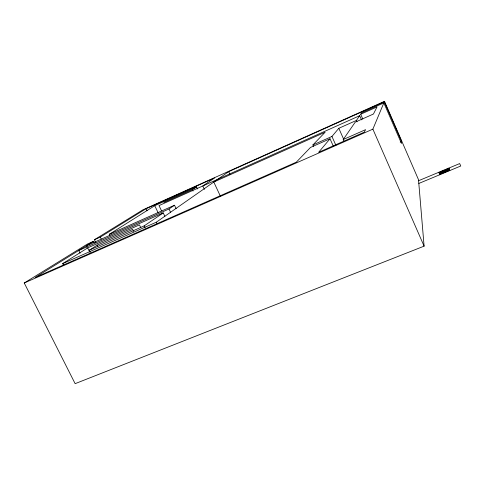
<?xml version="1.0" encoding="UTF-8"?>
<svg xmlns="http://www.w3.org/2000/svg" width="485" height="485" viewBox="0 0 485 485"><rect width="100%" height="100%" fill="white"/><g stroke="black" fill="none" stroke-linecap="round" stroke-linejoin="round"><path stroke-width="0.73" d="M94.096 242.712L93.435 241.36L87.409 244.046L24.25 282.991L75.133 383.659L424.102 246.156L418.507 179.692L384.502 101.341L384.32 101.765L401.562 141.487L401.447 143.433L383.847 102.905L361.646 112.866L360.688 114.248L362.804 119.08M24.25 282.991L372.874 129.137L383.847 102.905M344.12 141.626L343.198 139.553L355.22 122.159L373.45 114.017L377.027 106.924L360.688 114.248M313.504 146.331L312.886 144.948L331.952 136.461L338.815 128.295L356.414 120.432L359.688 115.697L361.513 119.856M333.365 146.282L330.018 138.765L318.627 152.314L364.326 132.138L365.575 129.653L343.198 139.553M312.886 144.948L325.15 132.199L213.788 182.045L220.469 196.358M63.705 265.61L62.704 263.604L156.364 222.178L228.653 171.66L384.32 101.765M90.246 252.248L89.246 250.218L144.142 225.907L163.239 212.909L164.87 216.322M86.912 247.162L86.251 245.816L169.004 208.987L174.503 205.24L176.122 208.659M163.875 202.487L192.387 189.702L196.552 186.931L197.516 188.974M89.246 250.218L97.17 245.149L132.702 229.393L133.69 231.436M62.704 263.604L87.67 247.896L139.462 224.894L140.765 227.592M109.913 235.661L109.258 234.31L154.751 205.688L196.552 186.931M93.435 241.36L35.126 277.505L296.317 162.172L310.473 147.452L330.018 138.765M95.721 242.439L94.399 239.735L100.31 237.104L146.058 208.738L214.534 177.995L202.815 185.973L204.397 189.35M94.399 239.735L142.826 209.872L384.502 101.341M359.688 115.697L159.019 205.591L161.596 210.981M109.258 234.31L174.503 205.24M163.239 212.909L78.728 250.478L80.067 253.188M400.204 142.075L401.562 141.487M418.591 180.711L459.665 163.584L460.75 166.009L418.822 183.451M439.064 172.527L449.037 168.368M439.143 172.842L449.146 168.677M439.228 173.163L449.255 168.986M439.307 173.484L449.359 169.301M439.392 173.812L449.468 169.617M439.471 174.133L449.577 169.932M439.555 174.461L449.686 170.247M87.67 247.896L89.67 251.964M97.17 245.149L97.837 246.507M100.31 237.104L101.298 239.135M144.142 225.907L145.118 227.932M156.364 222.178L157.019 223.543M146.058 208.738L147.04 210.775M154.751 205.688L158.007 212.497M169.004 208.987L170.617 212.375M192.387 189.702L193.03 191.066M228.653 171.66L229.92 174.394M338.815 128.295L343.653 139.213M331.952 136.461L335.917 145.379M356.414 120.432L357.021 121.808M372.874 129.137L424.102 246.156M448.934 168.059L449.795 170.568M446.442 169.101L447.249 171.623M443.951 170.138L444.709 172.684M441.465 171.175L442.168 173.739M438.986 172.211L439.64 174.788"/></g></svg>
